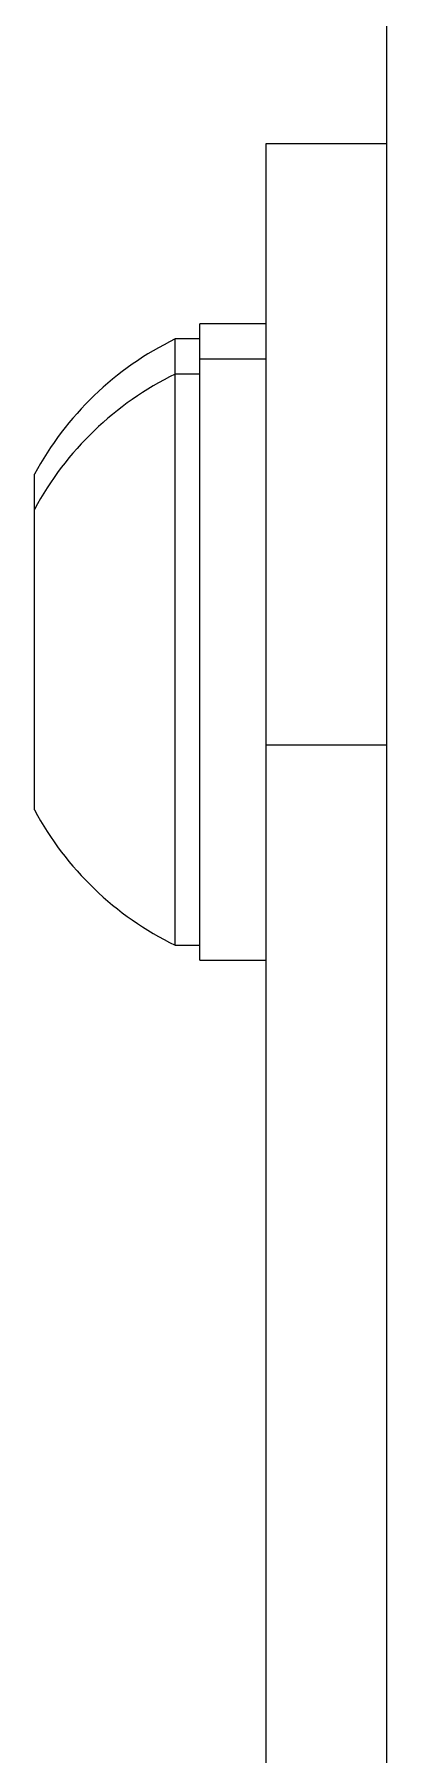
# Model space of a CAD drawing. Header units: millimetres. Extents: x 0 to 279, y 0 to 216.
# Drawn here: x 95.44 to 96.61, y 197.34 to 203.06 of the extents above; entities that cross this region are included whole.
import ezdxf

# ---------------------------------------------------------------- set-up
doc = ezdxf.new("R2010")
doc.units = ezdxf.units.MM

msp = doc.modelspace()

# ---------------------------------------------------------------- linework, layer by layer
at = {"color": 7, "linetype": 'Continuous', "lineweight": 25}
for p, q in [((96.6104, 205.2084), (96.6104, 155.6174)), ((96.2104, 202.7011), (96.6104, 202.7011)), ((96.2104, 200.7011), (96.2104, 202.7011)), ((96.2104, 202.1011), (95.9904, 202.1011)), ((95.9904, 201.984), (95.9904, 202.1011)), ((95.9904, 202.0511), (95.9079, 202.0511)), ((95.9079, 201.934), (95.9079, 202.0511)), ((96.2104, 201.984), (95.9904, 201.984)), ((95.9904, 199.984), (95.9904, 201.984)), ((95.9904, 201.934), (95.9079, 201.934)), ((95.9079, 200.034), (95.9079, 201.934)), ((95.4404, 201.484), (95.4404, 201.6011)), ((95.4404, 200.484), (95.4404, 201.484)), ((96.2104, 200.7011), (96.6104, 200.7011)), ((96.2104, 160.7011), (96.2104, 200.7011)), ((95.9079, 200.034), (95.9904, 200.034)), ((95.9904, 199.984), (96.2104, 199.984))]:
    msp.add_line(p, q, dxfattribs=at)
for centre, start, end in [((96.372, 201.1011), 116.0373, 151.7773), ((96.372, 200.984), 116.0373, 151.7773), ((96.372, 200.984), 208.2227, 243.9627)]:
    msp.add_arc(centre, 1.0573, start, end, dxfattribs=at)

doc.saveas('drawing.dxf')
